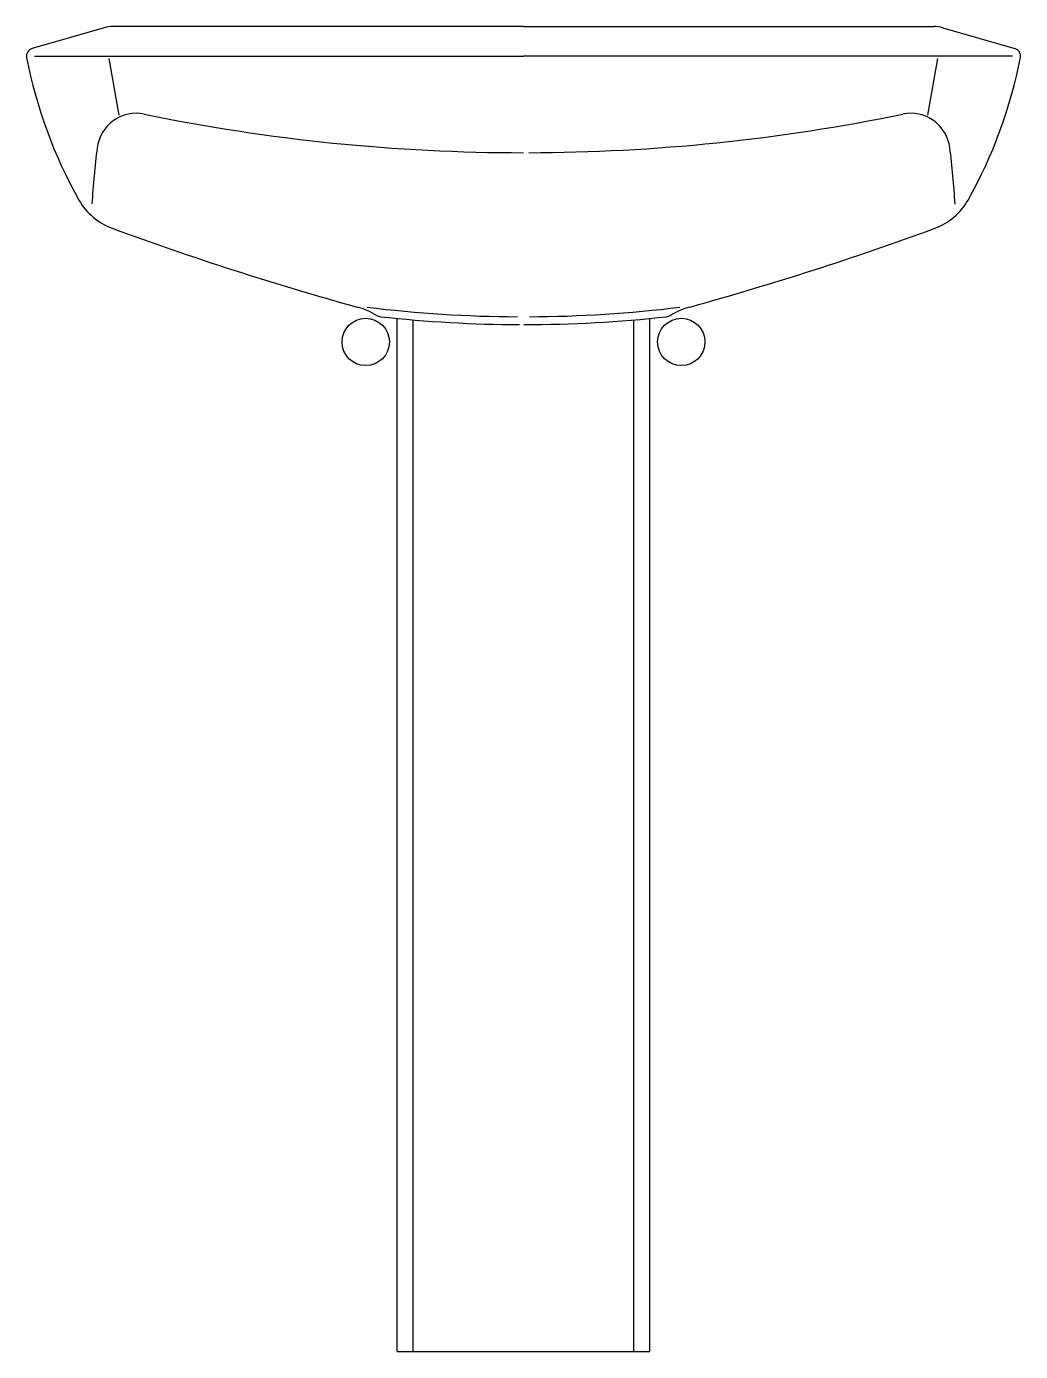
# Model space of a CAD drawing. Extents: x 1197 to 1827, y 1046 to 1886.
import ezdxf

# ---------------------------------------------------------------- set-up
doc = ezdxf.new("R2010")
doc.units = 0
doc.header["$LTSCALE"] = 50
doc.layers.add('FINA', color=6, linetype='CONTINUOUS')
doc.layers.add('GROSSA', color=3, linetype='CONTINUOUS')

msp = doc.modelspace()

# ---------------------------------------------------------------- linework, layer by layer
at = {"layer": 'FINA', "color": 0, "linetype": 'CONTINUOUS'}
for p, q in [((1255.38, 1829.53), (1249.07, 1865.35)), ((1767.88, 1829.53), (1774.19, 1865.35)), ((1441.63, 1045.64), (1441.63, 1699.64)), ((1581.63, 1045.64), (1581.63, 1699.64))]:
    msp.add_line(p, q, dxfattribs=at)
for centre in [(1411.63, 1685.64), (1611.63, 1685.64)]:
    msp.add_circle(centre, 15, dxfattribs=at)
for centre, radius, start, end in [((1266.22, 1805.6), 25, 78.3817, 172.65236), ((1511.58, 2999.87), 1194.23, 258.38915, 270), ((1511.58, 2999.87), 1194.23, 270.16751, 281.61319), ((1757.04, 1805.6), 25, 7.34885, 101.60929), ((1736.8, 1744.36), 499.54, 172.58855, 176.6998), ((1285.69, 1744.21), 500.31, 3.3117, 7.41662), ((1511.78, 2515.17), 813.54, 262.99279, 269.72326), ((1511.48, 2515.17), 813.54, 270.27674, 277.00721)]:
    msp.add_arc(centre, radius, start, end, dxfattribs=at)
at = {"layer": 'GROSSA', "color": 0, "linetype": 'CONTINUOUS'}
for p, q in [((1245.91, 1884.86), (1200.24, 1871.69)), ((1511.63, 1885.64), (1251.46, 1885.64)), ((1511.63, 1885.64), (1771.8, 1885.64)), ((1777.35, 1884.86), (1823.02, 1871.69)), ((1201.63, 1866.88), (1511.63, 1866.88)), ((1821.63, 1866.88), (1511.63, 1866.88)), ((1431.63, 1045.64), (1431.63, 1700.56)), ((1591.63, 1045.64), (1591.63, 1700.56)), ((1431.63, 1045.64), (1591.63, 1045.64))]:
    msp.add_line(p, q, dxfattribs=at)
for centre, radius, start, end in [((1251.45, 1865.65), 19.99, 90, 106.0877), ((1771.81, 1865.65), 19.99, 73.9123, 90), ((1201.63, 1866.88), 5, 106.11254, 190.94653), ((1491.26, 1922.87), 300, 190.94143, 209.39681), ((1532, 1922.87), 300, 330.60319, 349.05857), ((1821.63, 1866.88), 5, 349.05347, 73.88746), ((1264.74, 1795.25), 40, 209.3907, 249.83283), ((1758.52, 1795.24), 40, 290.1786, 330.61903), ((1940.35, 3634.11), 1999.02, 249.8282, 254.49959), ((1083.89, 3634.81), 1999.39, 285.46327, 290.14227), ((1392.84, 1659.65), 49.97, 59.04538, 74.4865), ((1630.38, 1659.6), 49.99, 105.43323, 120.90626), ((1421.64, 1707.65), 6.01, 239.05749, 263.45363), ((1511.71, 2515.29), 818.65, 263.63872, 269.81133), ((1511.87, 2515.35), 818.69, 270, 276.34983), ((1601.64, 1707.66), 6.01, 275.9774, 300.81543)]:
    msp.add_arc(centre, radius, start, end, dxfattribs=at)

doc.saveas('drawing.dxf')
